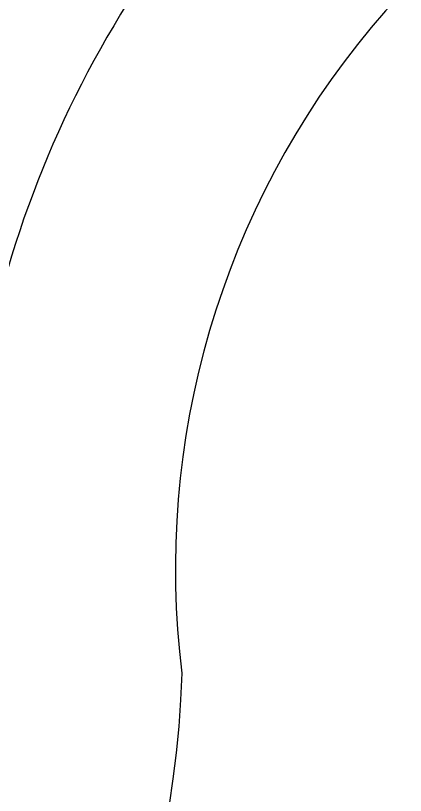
# Model space of a CAD drawing. Extents: x -809667 to 586099, y 3084146 to 3634412.
# Drawn here: x 381279.266 to 381280.369, y 3086171.929 to 3086174.134 of the extents above; entities that cross this region are included whole.
import ezdxf

# ---------------------------------------------------------------- set-up
doc = ezdxf.new("R2010")
doc.units = 0
doc.header["$LTSCALE"] = 0.5
doc.layers.add('文字', color=7, linetype='CONTINUOUS')

# ---------------------------------------------------------------- blocks, each defined once
blk = doc.blocks.new('23424')
at = {"layer": '文字', "color": 8, "linetype": 'Continuous'}
for points in [[(382031.8779007389, 3087699.872879809, 0.2936854508029441), (382027.6319991132, 3087703.265543549, 0.4292249617837921), (382024.7950321917, 3087700.003212432, 0.3319529453537396)], [(382031.3182360328, 3087699.654603877, 0.2789047855136092), (382027.6299027781, 3087702.664694107, 0.4335754874115339), (382025.3946576678, 3087699.98201601, 0.4256740625319647)], [(382025.3946576678, 3087699.98201601, -0.3971975205094684), (382022.416202983, 3087697.039753863, -0.3971975205094684)]]:
    blk.add_lwpolyline(points, format="xyb", dxfattribs=at)

msp = doc.modelspace()

# ---------------------------------------------------------------- block references
at = {"layer": '文字', "color": 8, "linetype": 'Continuous'}
msp.add_blockref('23424', (-745.6580644398928, -1527.707586588804), dxfattribs=at)

doc.saveas('drawing.dxf')
